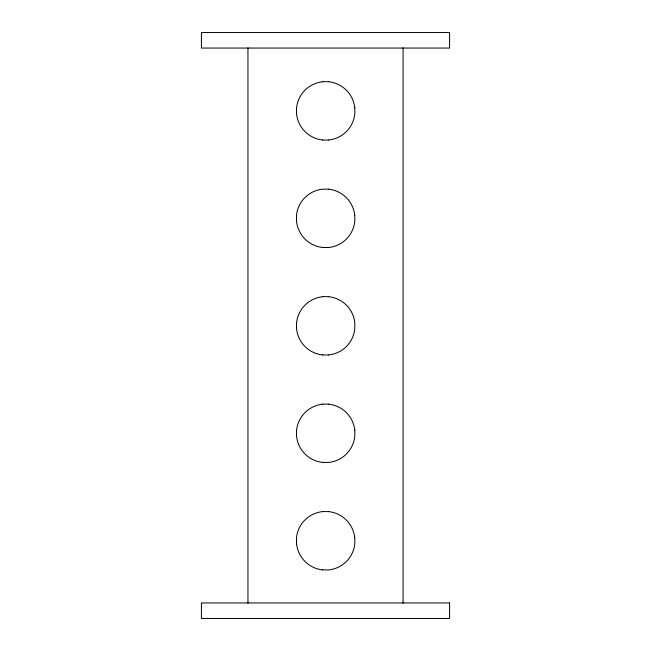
<?xml version="1.0" encoding="UTF-8"?>
<svg xmlns="http://www.w3.org/2000/svg" width="651" height="651" viewBox="0 0 651 651"><rect width="100%" height="100%" fill="white"/><g stroke="black" fill="none" stroke-linecap="round" stroke-linejoin="round"><path stroke-width="0.98" d="M296.49 107.863L296.49 113.86M296.49 322.806L296.49 328.804M296.49 430.278L296.49 436.276M322.652 81.701L328.649 81.701M328.649 140.022L322.652 140.022M322.652 296.644L328.649 296.644M328.649 354.966L322.652 354.966M322.652 404.116L328.649 404.116M322.652 511.588L328.649 511.588M328.649 189.172L322.652 189.172A29.262 29.262 0 0 0 296.506 215.335L296.49 221.332M322.652 247.494L328.649 247.494A29.262 29.262 0 0 0 354.795 221.332L354.811 215.335M322.652 462.438L328.649 462.438A29.262 29.262 0 0 0 354.795 436.268L354.811 430.278M322.652 569.91L328.649 569.91A29.262 29.262 0 0 0 354.795 543.74L354.811 537.75M354.811 107.863L354.811 113.86A29.262 29.262 0 0 1 328.649 140.006M296.49 543.748L296.49 537.75A29.262 29.262 0 0 1 322.66 511.605M403.075 47.808L403.075 603.192M247.95 47.808L247.95 603.192M322.717 569.894A29.262 29.262 0 0 1 296.571 543.74M328.584 511.605A29.262 29.262 0 0 1 354.73 537.75M322.717 462.422A29.262 29.262 0 0 1 296.571 436.268M296.571 430.344A29.262 29.262 0 0 1 322.717 404.198M328.649 404.198A29.262 29.262 0 0 1 354.795 430.344M328.649 354.95A29.262 29.262 0 0 0 354.795 328.796L354.811 322.806A29.262 29.262 0 0 0 328.649 296.726M322.717 354.95A29.262 29.262 0 0 1 296.571 328.796M296.571 322.872A29.262 29.262 0 0 1 322.717 296.726M322.717 247.478A29.262 29.262 0 0 1 296.571 221.332M328.584 189.189A29.262 29.262 0 0 1 354.73 215.335M322.717 140.006A29.262 29.262 0 0 1 296.571 113.86M296.571 107.928A29.262 29.262 0 0 1 322.717 81.782M328.649 81.782A29.262 29.262 0 0 1 354.795 107.928M449.581 32.55L201.419 32.55L201.419 48.06L449.581 48.06L449.581 32.55M449.581 602.94L201.419 602.94L201.419 618.45L449.581 618.45L449.581 602.94"/></g></svg>
